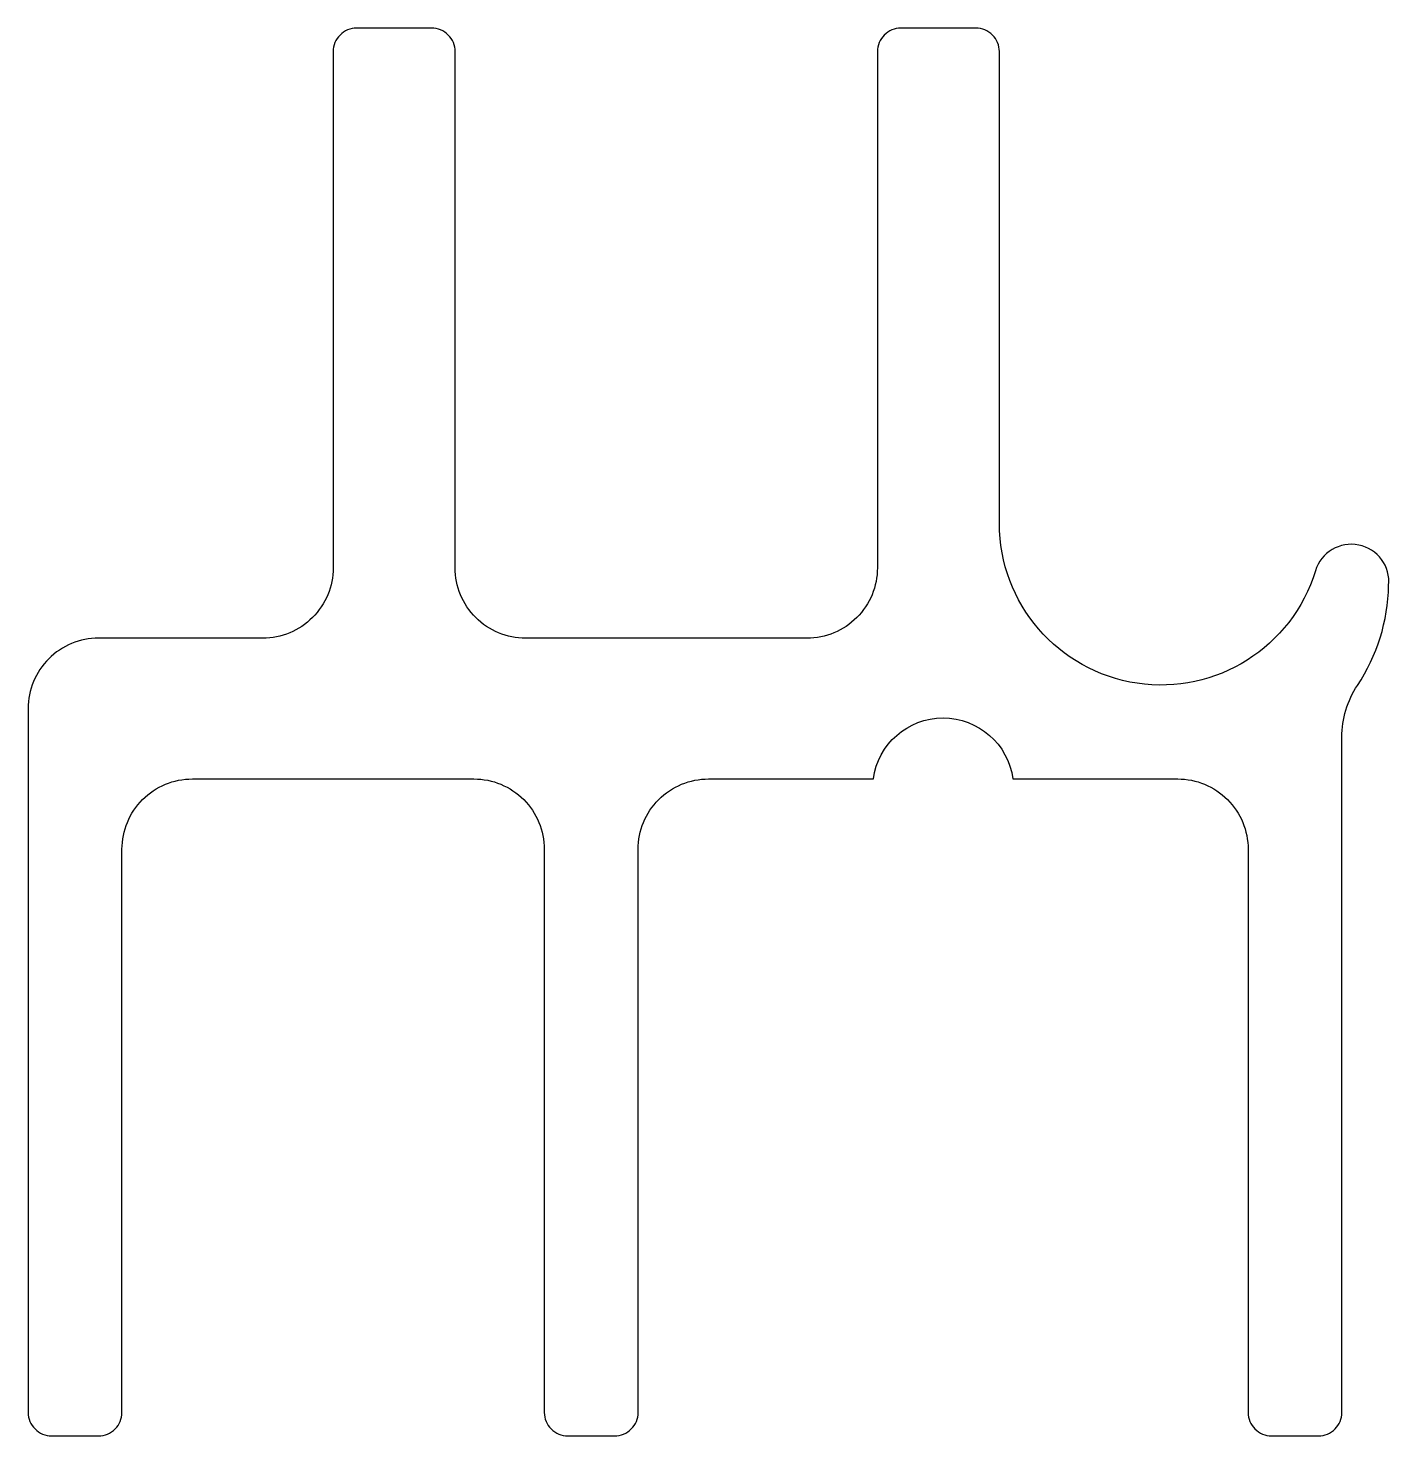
# Model space of a CAD drawing. Extents: x -643.9 to -614.9, y 72.2 to 102.2.
import ezdxf

# ---------------------------------------------------------------- set-up
doc = ezdxf.new("R2010")
doc.units = 0
doc.layers.add('ANA', color=220, linetype='CONTINUOUS')

msp = doc.modelspace()

# ---------------------------------------------------------------- linework, layer by layer
at = {"layer": 'ANA', "color": 0}
msp.add_lwpolyline([(-637.403, 90.691, -0.414214), (-638.903, 89.191), (-642.403, 89.191, 0.414214), (-643.903, 87.691), (-643.903, 72.691, 0.414214), (-643.403, 72.191), (-642.403, 72.191, 0.414214), (-641.903, 72.691), (-641.903, 84.691, -0.414214), (-640.403, 86.191), (-634.403, 86.191, -0.414214), (-632.903, 84.691), (-632.903, 72.691, 0.414214), (-632.403, 72.191), (-631.403, 72.191, 0.414214), (-630.903, 72.691), (-630.903, 84.691, -0.414214), (-629.403, 86.191), (-625.89, 86.191, -0.874475), (-622.916, 86.191), (-619.403, 86.191, -0.414214), (-617.903, 84.691), (-617.903, 72.691, 0.414214), (-617.403, 72.191), (-616.403, 72.191, 0.414214), (-615.903, 72.691), (-615.903, 87.082, -0.147238), (-615.571, 88.186, 0.142032), (-614.907, 90.312, 0.90553), (-616.468, 90.626, -0.861384), (-623.203, 91.635), (-623.203, 101.691, 0.414214), (-623.703, 102.191), (-625.303, 102.191, 0.414214), (-625.803, 101.691), (-625.803, 90.691, -0.414214), (-627.303, 89.191), (-633.303, 89.191, -0.414214), (-634.803, 90.691), (-634.803, 101.691, 0.414214), (-635.303, 102.191), (-636.903, 102.191, 0.414214), (-637.403, 101.691)], format="xyb", close=True, dxfattribs=at)

doc.saveas('drawing.dxf')
